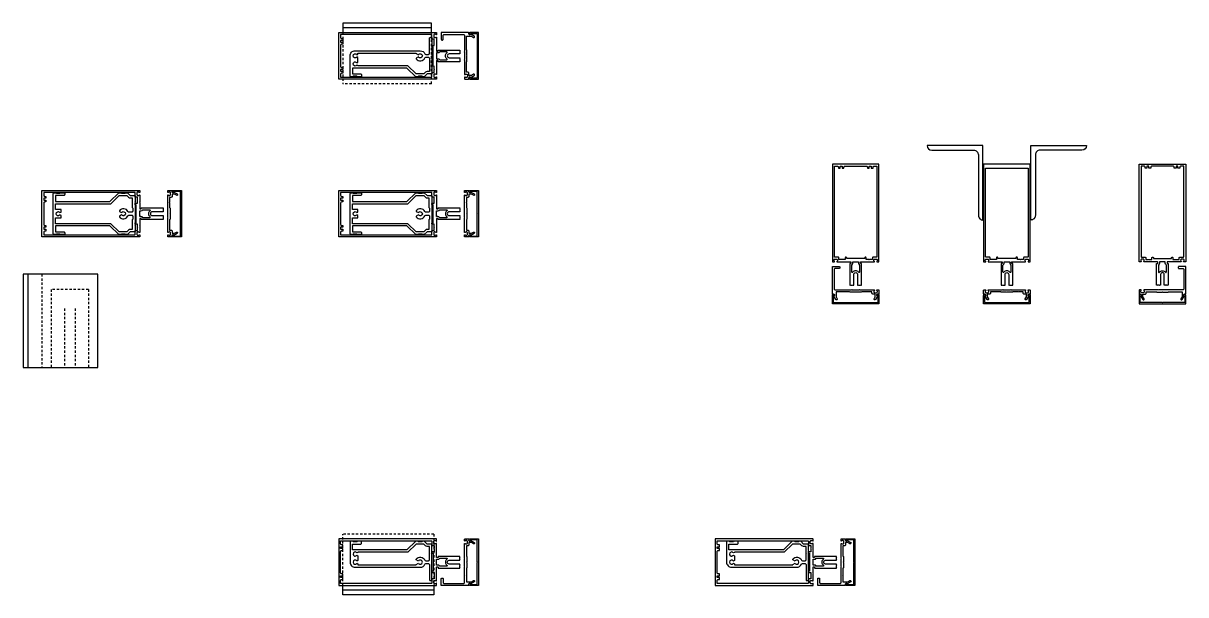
# Model space of a CAD drawing. Extents: x 514 to 723, y 315 to 349.
# Drawn here: x 513.7 to 576.1, y 315.1 to 345.8 of the extents above; entities that cross this region are included whole.
import ezdxf

# ---------------------------------------------------------------- set-up
doc = ezdxf.new("R2010")
doc.units = 0
doc.header["$MEASUREMENT"] = 0
doc.linetypes.add('HIDDEN2', pattern=[0.1875, 0.125, -0.0625])
doc.layers.add('FG-Dtl-Hidden', color=1, linetype='HIDDEN2')
doc.layers.add('SHAPE', color=7, linetype='Continuous')

msp = doc.modelspace()

# ---------------------------------------------------------------- linework, layer by layer
at = {"layer": 'FG-Dtl-Hidden'}
for p, q in [((530.832, 345.27), (530.832, 342.52)), ((535.582, 342.52), (535.582, 345.27)), ((535.582, 342.52), (530.832, 342.52)), ((514.683, 332.295), (514.683, 327.295)), ((517.183, 331.482), (515.183, 331.482)), ((515.183, 331.482), (515.183, 327.295)), ((517.183, 331.482), (517.183, 327.295)), ((515.902, 330.451), (515.902, 327.295)), ((516.465, 330.451), (516.465, 327.295)), ((535.707, 318.337), (530.832, 318.337)), ((530.832, 315.587), (530.832, 318.337)), ((535.707, 318.337), (535.707, 315.587))]:
    msp.add_line(p, q, dxfattribs=at)
at = {"layer": 'SHAPE'}
for p, q in [((530.832, 345.77), (530.832, 345.27)), ((535.582, 345.77), (530.832, 345.77)), ((530.832, 345.58), (530.832, 345.58)), ((535.582, 345.27), (535.582, 345.77)), ((535.582, 345.52), (530.832, 345.52)), ((513.933, 332.295), (513.933, 327.295)), ((530.832, 315.087), (530.832, 315.587)), ((535.707, 315.337), (530.832, 315.337)), ((530.832, 315.277), (530.832, 315.277)), ((535.707, 315.087), (530.832, 315.087)), ((535.707, 315.587), (535.707, 315.087))]:
    msp.add_line(p, q, dxfattribs=at)
for points in [[(537.112, 344.16), (537.112, 344.12), (536.532, 344.12, 1), (536.532, 343.92), (537.112, 343.92), (537.112, 343.88), (537.127, 343.865), (537.112, 343.85), (537.112, 343.777), (537.127, 343.762), (537.112, 343.747), (537.112, 343.707), (535.948, 343.707, -0.414214), (535.938, 343.717), (535.938, 343.757, 0.414214), (535.928, 343.767), (535.872, 343.767, 0.414214), (535.862, 343.757), (535.862, 343.41), (535.847, 343.395), (535.862, 343.38), (535.862, 343.028, -0.669376), (535.837, 343.018, 0.199773), (535.773, 343.044), (535.762, 343.044, 0.414214), (535.712, 342.994), (535.712, 342.906, 0.414214), (535.762, 342.856), (535.773, 342.856, 0.199773), (535.837, 342.883, -0.669376), (535.862, 342.872), (535.862, 342.79, -0.414214), (535.842, 342.77), (530.612, 342.77), (530.612, 345.27), (535.842, 345.27, -0.414214), (535.862, 345.25), (535.862, 345.168, -0.669376), (535.837, 345.158, 0.199773), (535.773, 345.184), (535.762, 345.184, 0.414214), (535.712, 345.134), (535.712, 345.046, 0.414214), (535.762, 344.996), (535.773, 344.996, 0.199773), (535.837, 345.023, -0.669376), (535.862, 345.012), (535.862, 344.66), (535.847, 344.645), (535.862, 344.63), (535.862, 344.283, 0.414214), (535.872, 344.273), (535.928, 344.273, 0.414214), (535.938, 344.283), (535.938, 344.323, -0.414214), (535.948, 344.333), (537.112, 344.333), (537.112, 344.293), (537.127, 344.278), (537.112, 344.263), (537.112, 344.19), (537.127, 344.175)], [(535.612, 344.935), (535.612, 345.13, 0.414214), (535.582, 345.16), (530.712, 345.16), (530.712, 345.01, 0.414214), (530.772, 344.95), (530.832, 344.95), (530.832, 344.85), (530.712, 344.85), (530.712, 344.75), (530.832, 344.75), (530.832, 344.65), (530.772, 344.65, 0.414214), (530.712, 344.59), (530.712, 343.45, 0.414214), (530.772, 343.39), (530.832, 343.39), (530.832, 343.29), (530.712, 343.29), (530.712, 343.19), (530.832, 343.19), (530.832, 343.09), (530.772, 343.09, 0.414214), (530.712, 343.03), (530.712, 342.88), (535.582, 342.88, 0.414214), (535.612, 342.91), (535.612, 343.105, -0.414214), (535.632, 343.125), (535.737, 343.125), (535.737, 343.276), (535.752, 343.291), (535.737, 343.306), (535.737, 343.457), (535.632, 343.457, -0.414214), (535.612, 343.477), (535.612, 343.517, -0.414214), (535.632, 343.537), (535.672, 343.537), (535.672, 344.503), (535.632, 344.503, -0.414214), (535.612, 344.523), (535.612, 344.563, -0.414214), (535.632, 344.583), (535.737, 344.583), (535.737, 344.915), (535.632, 344.915, -0.414214)], [(535.487, 344.98, -0.414214), (535.517, 345.01), (535.582, 345.01, -0.414214), (535.612, 344.98), (535.612, 344.67), (535.597, 344.655), (535.612, 344.64), (535.612, 343.41), (535.597, 343.395), (535.612, 343.38), (535.612, 343.08, -0.414214), (535.582, 343.05), (535.352, 343.05), (535.197, 342.895), (535.112, 342.895), (535.082, 342.925), (534.892, 342.925), (534.862, 342.895), (534.741, 342.895), (534.266, 343.36), (531.342, 343.36), (531.342, 343.05), (531.777, 343.05, -0.414214), (531.837, 342.99), (531.837, 342.925, -0.414214), (531.807, 342.895), (531.612, 342.895), (531.582, 342.925), (531.392, 342.925), (531.362, 342.895), (531.277, 342.895, -0.414214), (531.217, 342.955), (531.217, 344.02, -0.414214), (531.487, 344.29), (534.987, 344.29, -0.290987), (535.232, 344.135, 0.290987), (535.286, 344.1), (535.427, 344.1, 0.414214), (535.487, 344.16)], [(537.362, 345.11), (537.362, 344.253), (537.347, 344.238), (537.362, 344.223), (537.362, 343.818), (537.347, 343.803), (537.362, 343.788), (537.362, 343.028, 0.669376), (537.388, 343.018, -0.199773), (537.452, 343.044), (537.462, 343.044, -0.414214), (537.512, 342.994), (537.512, 342.906, -0.414214), (537.462, 342.856), (537.452, 342.856, -0.199773), (537.388, 342.883, 0.669376), (537.362, 342.872), (537.362, 342.79, 0.414214), (537.382, 342.77), (537.568, 342.77, 0.414214), (537.598, 342.8), (537.598, 342.84, -0.84909), (537.696, 342.856), (537.878, 342.962, 1), (537.838, 343.031), (537.733, 342.97), (537.598, 342.97), (537.598, 343.084, 0.414214), (537.538, 343.144), (537.462, 343.144), (537.462, 343.695), (537.487, 343.72), (537.487, 344.005), (537.472, 344.02), (537.487, 344.035), (537.487, 344.32), (537.462, 344.345), (537.462, 344.693), (537.447, 344.708), (537.462, 344.723), (537.462, 345.07), (537.733, 345.07), (537.838, 345.01, 1), (537.878, 345.079), (537.696, 345.184, -0.84909), (537.598, 345.2), (537.598, 345.24, 0.414214), (537.568, 345.27), (536.112, 345.27), (536.112, 344.9, 0.414214), (536.142, 344.87), (536.182, 344.87, 0.414214), (536.212, 344.9), (536.212, 345.11, -0.414214), (536.272, 345.17), (537.302, 345.17, -0.414214)], [(537.658, 342.77), (538.102, 342.77), (538.102, 345.27), (537.658, 345.27, 0.414214), (537.598, 345.21), (537.598, 345.19, 1), (537.678, 345.19), (537.678, 345.22), (538.042, 345.22), (538.042, 344.035), (538.057, 344.02), (538.042, 344.005), (538.042, 342.82), (537.678, 342.82), (537.678, 342.85, 1), (537.598, 342.85), (537.598, 342.83, 0.414214)], [(535.176, 343.05), (534.762, 343.05), (534.317, 343.485), (531.642, 343.485), (531.642, 343.493), (531.584, 343.527, -3.732051), (531.584, 343.639), (531.642, 343.672), (531.642, 343.931), (531.584, 343.964, -3.732051), (531.584, 344.076), (531.642, 344.11), (531.642, 344.165), (534.772, 344.165), (534.772, 344.145), (534.89, 344.076, -3.732051), (534.89, 343.964), (534.772, 343.896), (534.772, 343.857, 0.563903), (535.232, 343.906, -0.290987), (535.286, 343.94), (535.427, 343.94, -0.414214), (535.487, 343.88), (535.487, 343.543), (535.502, 343.528), (535.487, 343.513), (535.487, 343.175), (535.352, 343.175, 0.198912), (535.264, 343.139)], [(536.411, 344.18, 0.718023), (536.393, 344.233), (536.026, 344.233, -0.281861), (535.928, 344.173), (535.862, 344.173), (535.862, 343.867), (535.928, 343.867, -0.281861), (536.026, 343.807), (536.393, 343.807, 0.718023), (536.411, 343.861, -0.495501)], [(562.175, 339.204, 0.411891), (562.427, 338.954), (564.673, 338.954, -0.414214), (564.925, 338.702), (564.925, 335.454, 0.414214), (565.175, 335.204), (565.175, 339.204)], [(570.737, 339.204, -0.411891), (570.485, 338.954), (568.239, 338.954, 0.414214), (567.987, 338.702), (567.987, 335.454, -0.414214), (567.737, 335.204), (567.737, 339.204)], [(558.204, 331.704), (558.244, 331.704), (558.244, 332.284, -1), (558.444, 332.284), (558.444, 331.704), (558.484, 331.704), (558.499, 331.689), (558.514, 331.704), (558.587, 331.704), (558.602, 331.689), (558.617, 331.704), (558.657, 331.704), (558.657, 332.868, 0.414214), (558.647, 332.878), (558.607, 332.878, -0.414214), (558.597, 332.888), (558.597, 332.944, -0.414214), (558.607, 332.954), (558.954, 332.954), (558.969, 332.969), (558.984, 332.954), (559.336, 332.954, 0.669376), (559.346, 332.98, -0.199773), (559.32, 333.044), (559.32, 333.054, -0.414214), (559.37, 333.104), (559.458, 333.104, -0.414214), (559.508, 333.054), (559.508, 333.044, -0.199773), (559.481, 332.98, 0.669376), (559.492, 332.954), (559.574, 332.954, 0.414214), (559.594, 332.974), (559.594, 338.204), (557.094, 338.204), (557.094, 332.974, 0.414214), (557.114, 332.954), (557.196, 332.954, 0.669376), (557.206, 332.98, -0.199773), (557.18, 333.044), (557.18, 333.054, -0.414214), (557.23, 333.104), (557.318, 333.104, -0.414214), (557.368, 333.054), (557.368, 333.044, -0.199773), (557.341, 332.98, 0.669376), (557.352, 332.954), (557.704, 332.954), (557.719, 332.969), (557.734, 332.954), (558.081, 332.954, -0.414214), (558.091, 332.944), (558.091, 332.888, -0.414214), (558.081, 332.878), (558.041, 332.878, 0.414214), (558.031, 332.868), (558.031, 331.704), (558.071, 331.704), (558.086, 331.689), (558.101, 331.704), (558.174, 331.704), (558.189, 331.689)], [(557.429, 333.204), (557.234, 333.204, -0.414214), (557.204, 333.234), (557.204, 338.104), (557.354, 338.104, -0.414214), (557.414, 338.044), (557.414, 337.984), (557.514, 337.984), (557.514, 338.104), (557.614, 338.104), (557.614, 337.984), (557.714, 337.984), (557.714, 338.044, -0.414214), (557.774, 338.104), (558.914, 338.104, -0.414214), (558.974, 338.044), (558.974, 337.984), (559.074, 337.984), (559.074, 338.104), (559.174, 338.104), (559.174, 337.984), (559.274, 337.984), (559.274, 338.044, -0.414214), (559.334, 338.104), (559.484, 338.104), (559.484, 333.234, -0.414214), (559.454, 333.204), (559.259, 333.204, 0.414214), (559.239, 333.184), (559.239, 333.079), (559.088, 333.079), (559.073, 333.064), (559.058, 333.079), (558.907, 333.079), (558.907, 333.184, 0.414214), (558.887, 333.204), (558.847, 333.204, 0.414214), (558.827, 333.184), (558.827, 333.144), (557.861, 333.144), (557.861, 333.184, 0.414214), (557.841, 333.204), (557.801, 333.204, 0.414214), (557.781, 333.184), (557.781, 333.079), (557.449, 333.079), (557.449, 333.184, 0.414214)], [(565.309, 332.954, 0.669376), (565.319, 332.98, -0.199773), (565.293, 333.044), (565.293, 333.054, -0.414214), (565.343, 333.104), (565.431, 333.104, -0.414214), (565.481, 333.054), (565.481, 333.044, -0.199773), (565.454, 332.98, 0.669376), (565.465, 332.954), (565.817, 332.954), (565.832, 332.969), (565.847, 332.954), (566.194, 332.954, -0.414214), (566.204, 332.944), (566.204, 332.888, -0.414214), (566.194, 332.878), (566.154, 332.878, 0.414214), (566.144, 332.868), (566.144, 331.704), (566.184, 331.704), (566.199, 331.689), (566.214, 331.704), (566.287, 331.704), (566.302, 331.689), (566.317, 331.704), (566.357, 331.704), (566.357, 332.284, -1), (566.557, 332.284), (566.557, 331.704), (566.597, 331.704), (566.612, 331.689), (566.627, 331.704), (566.7, 331.704), (566.715, 331.689), (566.73, 331.704), (566.77, 331.704), (566.77, 332.868, 0.414214), (566.76, 332.878), (566.72, 332.878, -0.414214), (566.71, 332.888), (566.71, 332.944, -0.414214), (566.72, 332.954), (567.067, 332.954), (567.082, 332.969), (567.097, 332.954), (567.449, 332.954, 0.669376), (567.459, 332.98, -0.199773), (567.433, 333.044), (567.433, 333.054, -0.414214), (567.483, 333.104), (567.571, 333.104, -0.414214), (567.621, 333.054), (567.621, 333.044, -0.199773), (567.594, 332.98, 0.669376), (567.605, 332.954), (567.687, 332.954, 0.414214), (567.707, 332.974), (567.707, 338.204), (565.207, 338.204), (565.207, 332.974, 0.414214), (565.227, 332.954)], [(574.943, 331.704), (574.903, 331.704), (574.903, 332.284, 1), (574.703, 332.284), (574.703, 331.704), (574.663, 331.704), (574.648, 331.689), (574.633, 331.704), (574.56, 331.704), (574.545, 331.689), (574.53, 331.704), (574.49, 331.704), (574.49, 332.868, -0.414214), (574.5, 332.878), (574.54, 332.878, 0.414214), (574.55, 332.888), (574.55, 332.944, 0.414214), (574.54, 332.954), (574.193, 332.954), (574.178, 332.969), (574.163, 332.954), (573.811, 332.954, -0.669376), (573.8, 332.98, 0.199773), (573.827, 333.044), (573.827, 333.054, 0.414214), (573.777, 333.104), (573.689, 333.104, 0.414214), (573.639, 333.054), (573.639, 333.044, 0.199773), (573.665, 332.98, -0.669376), (573.655, 332.954), (573.573, 332.954, -0.414214), (573.553, 332.974), (573.553, 338.204), (576.053, 338.204), (576.053, 332.974, -0.414214), (576.033, 332.954), (575.951, 332.954, -0.669376), (575.94, 332.98, 0.199773), (575.967, 333.044), (575.967, 333.054, 0.414214), (575.917, 333.104), (575.829, 333.104, 0.414214), (575.779, 333.054), (575.779, 333.044, 0.199773), (575.805, 332.98, -0.669376), (575.795, 332.954), (575.443, 332.954), (575.428, 332.969), (575.413, 332.954), (575.066, 332.954, 0.414214), (575.056, 332.944), (575.056, 332.888, 0.414214), (575.066, 332.878), (575.106, 332.878, -0.414214), (575.116, 332.868), (575.116, 331.704), (575.076, 331.704), (575.061, 331.689), (575.046, 331.704), (574.973, 331.704), (574.958, 331.689)], [(575.718, 333.204), (575.913, 333.204, 0.414214), (575.943, 333.234), (575.943, 338.104), (575.793, 338.104, 0.414214), (575.733, 338.044), (575.733, 337.984), (575.633, 337.984), (575.633, 338.104), (575.533, 338.104), (575.533, 337.984), (575.433, 337.984), (575.433, 338.044, 0.414214), (575.373, 338.104), (574.233, 338.104, 0.414214), (574.173, 338.044), (574.173, 337.984), (574.073, 337.984), (574.073, 338.104), (573.973, 338.104), (573.973, 337.984), (573.873, 337.984), (573.873, 338.044, 0.414214), (573.813, 338.104), (573.663, 338.104), (573.663, 333.234, 0.414214), (573.693, 333.204), (573.888, 333.204, -0.414214), (573.908, 333.184), (573.908, 333.079), (574.059, 333.079), (574.074, 333.064), (574.089, 333.079), (574.24, 333.079), (574.24, 333.184, -0.414214), (574.26, 333.204), (574.3, 333.204, -0.414214), (574.32, 333.184), (574.32, 333.144), (575.286, 333.144), (575.286, 333.184, -0.414214), (575.306, 333.204), (575.346, 333.204, -0.414214), (575.366, 333.184), (575.366, 333.079), (575.698, 333.079), (575.698, 333.184, -0.414214)], [(565.542, 333.204), (565.347, 333.204, -0.414214), (565.317, 333.234), (565.317, 337.984), (567.597, 337.984), (567.597, 333.234, -0.414214), (567.567, 333.204), (567.372, 333.204, 0.414214), (567.352, 333.184), (567.352, 333.079), (567.201, 333.079), (567.186, 333.064), (567.171, 333.079), (567.02, 333.079), (567.02, 333.184, 0.414214), (567, 333.204), (566.96, 333.204, 0.414214), (566.94, 333.184), (566.94, 333.144), (565.974, 333.144), (565.974, 333.184, 0.414214), (565.954, 333.204), (565.914, 333.204, 0.414214), (565.894, 333.184), (565.894, 333.079), (565.562, 333.079), (565.562, 333.184, 0.414214)], [(521.183, 335.685), (521.183, 335.645), (520.603, 335.645, 1), (520.603, 335.445), (521.183, 335.445), (521.183, 335.405), (521.198, 335.39), (521.183, 335.375), (521.183, 335.302), (521.198, 335.287), (521.183, 335.272), (521.183, 335.232), (520.019, 335.232, -0.414214), (520.009, 335.242), (520.009, 335.282, 0.414214), (519.999, 335.292), (519.943, 335.292, 0.414214), (519.933, 335.282), (519.933, 334.935), (519.918, 334.92), (519.933, 334.905), (519.933, 334.553, -0.669376), (519.908, 334.542, 0.199773), (519.844, 334.569), (519.833, 334.569, 0.414214), (519.783, 334.519), (519.783, 334.431, 0.414214), (519.833, 334.381), (519.844, 334.381, 0.199773), (519.908, 334.407, -0.669376), (519.933, 334.397), (519.933, 334.315, -0.414214), (519.913, 334.295), (514.683, 334.295), (514.683, 336.795), (519.913, 336.795, -0.414214), (519.933, 336.775), (519.933, 336.693, -0.669376), (519.908, 336.682, 0.199773), (519.844, 336.709), (519.833, 336.709, 0.414214), (519.783, 336.659), (519.783, 336.571, 0.414214), (519.833, 336.521), (519.844, 336.521, 0.199773), (519.908, 336.547, -0.669376), (519.933, 336.537), (519.933, 336.185), (519.918, 336.17), (519.933, 336.155), (519.933, 335.808, 0.414214), (519.943, 335.798), (519.999, 335.798, 0.414214), (520.009, 335.808), (520.009, 335.848, -0.414214), (520.019, 335.858), (521.183, 335.858), (521.183, 335.818), (521.198, 335.803), (521.183, 335.788), (521.183, 335.715), (521.198, 335.7)], [(519.683, 336.46), (519.683, 336.655, 0.414214), (519.653, 336.685), (514.783, 336.685), (514.783, 336.535, 0.414214), (514.843, 336.475), (514.903, 336.475), (514.903, 336.375), (514.783, 336.375), (514.783, 336.275), (514.903, 336.275), (514.903, 336.175), (514.843, 336.175, 0.414214), (514.783, 336.115), (514.783, 334.975, 0.414214), (514.843, 334.915), (514.903, 334.915), (514.903, 334.815), (514.783, 334.815), (514.783, 334.715), (514.903, 334.715), (514.903, 334.615), (514.843, 334.615, 0.414214), (514.783, 334.555), (514.783, 334.405), (519.653, 334.405, 0.414214), (519.683, 334.435), (519.683, 334.63, -0.414214), (519.703, 334.65), (519.808, 334.65), (519.808, 334.801), (519.823, 334.816), (519.808, 334.831), (519.808, 334.982), (519.703, 334.982, -0.414214), (519.683, 335.002), (519.683, 335.042, -0.414214), (519.703, 335.062), (519.743, 335.062), (519.743, 336.028), (519.703, 336.028, -0.414214), (519.683, 336.048), (519.683, 336.088, -0.414214), (519.703, 336.108), (519.808, 336.108), (519.808, 336.44), (519.703, 336.44, -0.414214)], [(518.963, 334.45), (518.933, 334.42), (518.812, 334.42), (518.337, 334.885), (515.413, 334.885), (515.413, 334.575), (515.848, 334.575, -0.414214), (515.908, 334.515), (515.908, 334.45, -0.414214), (515.878, 334.42), (515.683, 334.42), (515.653, 334.45), (515.463, 334.45), (515.433, 334.42), (515.348, 334.42, -0.414214), (515.288, 334.48), (515.288, 336.61, -0.414214), (515.348, 336.67), (515.433, 336.67), (515.463, 336.64), (515.653, 336.64), (515.683, 336.67), (515.878, 336.67, -0.414214), (515.908, 336.64), (515.908, 336.575, -0.414214), (515.848, 336.515), (515.413, 336.515), (515.413, 336.205), (518.337, 336.205), (518.812, 336.67), (518.933, 336.67), (518.963, 336.64), (519.153, 336.64), (519.183, 336.67), (519.268, 336.67), (519.423, 336.515), (519.653, 336.515, -0.414214), (519.683, 336.485), (519.683, 336.185), (519.668, 336.17), (519.683, 336.155), (519.683, 334.935), (519.668, 334.92), (519.683, 334.905), (519.683, 334.605, -0.414214), (519.653, 334.575), (519.423, 334.575), (519.268, 334.42), (519.183, 334.42), (519.153, 334.45)], [(518.843, 335.42), (518.843, 335.381, 0.563903), (519.303, 335.43, -0.290987), (519.357, 335.465), (519.498, 335.465, -0.414214), (519.558, 335.405), (519.558, 335.255), (519.523, 335.22), (519.523, 334.7), (519.423, 334.7, 0.198912), (519.335, 334.663), (519.247, 334.575), (518.833, 334.575), (518.388, 335.01), (516.916, 335.01), (516.901, 334.995), (516.886, 335.01), (515.413, 335.01), (515.413, 335.325), (515.713, 335.325), (515.713, 335.455), (515.655, 335.489, -3.732051), (515.655, 335.601), (515.713, 335.634), (515.713, 335.765), (515.413, 335.765), (515.413, 336.08), (518.388, 336.08), (518.833, 336.515), (519.247, 336.515), (519.335, 336.426, 0.198912), (519.423, 336.39), (519.523, 336.39), (519.523, 335.87), (519.558, 335.835), (519.558, 335.685, -0.414214), (519.498, 335.625), (519.357, 335.625, -0.290987), (519.303, 335.659, 0.563903), (518.843, 335.708), (518.843, 335.669), (518.961, 335.601, -3.732051), (518.961, 335.489)], [(521.669, 334.495), (521.804, 334.495), (521.909, 334.555, -1), (521.949, 334.486), (521.767, 334.381, 0.84909), (521.669, 334.365), (521.669, 334.325, -0.414214), (521.639, 334.295), (521.453, 334.295, -0.414214), (521.433, 334.315), (521.433, 334.397, -0.669376), (521.459, 334.407, 0.199773), (521.523, 334.381), (521.533, 334.381, 0.414214), (521.583, 334.431), (521.583, 334.519, 0.414214), (521.533, 334.569), (521.523, 334.569, 0.199773), (521.459, 334.542, -0.669376), (521.433, 334.553), (521.433, 335.312), (521.418, 335.327), (521.433, 335.342), (521.433, 335.747), (521.418, 335.762), (521.433, 335.777), (521.433, 336.537, -0.669376), (521.459, 336.547, 0.199773), (521.523, 336.521), (521.533, 336.521, 0.414214), (521.583, 336.571), (521.583, 336.659, 0.414214), (521.533, 336.709), (521.523, 336.709, 0.199773), (521.459, 336.682, -0.669376), (521.433, 336.693), (521.433, 336.775, -0.414214), (521.453, 336.795), (521.639, 336.795, -0.414214), (521.669, 336.765), (521.669, 336.725, 0.84909), (521.767, 336.709), (521.949, 336.603, -1), (521.909, 336.534), (521.804, 336.595), (521.669, 336.595), (521.669, 336.481, -0.414214), (521.609, 336.421), (521.533, 336.421), (521.533, 336.16), (521.518, 336.145), (521.533, 336.13), (521.533, 335.87), (521.558, 335.845), (521.558, 335.56), (521.543, 335.545), (521.558, 335.53), (521.558, 335.245), (521.533, 335.22), (521.533, 334.669), (521.609, 334.669, -0.414214), (521.669, 334.609)], [(521.729, 336.795), (522.173, 336.795), (522.173, 334.295), (521.729, 334.295, -0.414214), (521.669, 334.355), (521.669, 334.375, -1), (521.749, 334.375), (521.749, 334.345), (522.113, 334.345), (522.113, 335.53), (522.128, 335.545), (522.113, 335.56), (522.113, 336.745), (521.749, 336.745), (521.749, 336.715, -1), (521.669, 336.715), (521.669, 336.735, -0.414214)], [(537.112, 335.685), (537.112, 335.645), (536.532, 335.645, 1), (536.532, 335.445), (537.112, 335.445), (537.112, 335.405), (537.127, 335.39), (537.112, 335.375), (537.112, 335.302), (537.127, 335.287), (537.112, 335.272), (537.112, 335.232), (535.948, 335.232, -0.414214), (535.938, 335.242), (535.938, 335.282, 0.414214), (535.928, 335.292), (535.872, 335.292, 0.414214), (535.862, 335.282), (535.862, 334.935), (535.847, 334.92), (535.862, 334.905), (535.862, 334.553, -0.669376), (535.837, 334.542, 0.199773), (535.773, 334.569), (535.762, 334.569, 0.414214), (535.712, 334.519), (535.712, 334.431, 0.414214), (535.762, 334.381), (535.773, 334.381, 0.199773), (535.837, 334.407, -0.669376), (535.862, 334.397), (535.862, 334.315, -0.414214), (535.842, 334.295), (530.612, 334.295), (530.612, 336.795), (535.842, 336.795, -0.414214), (535.862, 336.775), (535.862, 336.693, -0.669376), (535.837, 336.682, 0.199773), (535.773, 336.709), (535.762, 336.709, 0.414214), (535.712, 336.659), (535.712, 336.571, 0.414214), (535.762, 336.521), (535.773, 336.521, 0.199773), (535.837, 336.547, -0.669376), (535.862, 336.537), (535.862, 336.185), (535.847, 336.17), (535.862, 336.155), (535.862, 335.808, 0.414214), (535.872, 335.798), (535.928, 335.798, 0.414214), (535.938, 335.808), (535.938, 335.848, -0.414214), (535.948, 335.858), (537.112, 335.858), (537.112, 335.818), (537.127, 335.803), (537.112, 335.788), (537.112, 335.715), (537.127, 335.7)], [(535.612, 336.46), (535.612, 336.655, 0.414214), (535.582, 336.685), (530.712, 336.685), (530.712, 336.535, 0.414214), (530.772, 336.475), (530.832, 336.475), (530.832, 336.375), (530.712, 336.375), (530.712, 336.275), (530.832, 336.275), (530.832, 336.175), (530.772, 336.175, 0.414214), (530.712, 336.115), (530.712, 334.975, 0.414214), (530.772, 334.915), (530.832, 334.915), (530.832, 334.815), (530.712, 334.815), (530.712, 334.715), (530.832, 334.715), (530.832, 334.615), (530.772, 334.615, 0.414214), (530.712, 334.555), (530.712, 334.405), (535.582, 334.405, 0.414214), (535.612, 334.435), (535.612, 334.63, -0.414214), (535.632, 334.65), (535.737, 334.65), (535.737, 334.801), (535.752, 334.816), (535.737, 334.831), (535.737, 334.982), (535.632, 334.982, -0.414214), (535.612, 335.002), (535.612, 335.042, -0.414214), (535.632, 335.062), (535.672, 335.062), (535.672, 336.028), (535.632, 336.028, -0.414214), (535.612, 336.048), (535.612, 336.088, -0.414214), (535.632, 336.108), (535.737, 336.108), (535.737, 336.44), (535.632, 336.44, -0.414214)], [(534.892, 334.45), (534.862, 334.42), (534.741, 334.42), (534.266, 334.885), (531.342, 334.885), (531.342, 334.575), (531.777, 334.575, -0.414214), (531.837, 334.515), (531.837, 334.45, -0.414214), (531.807, 334.42), (531.612, 334.42), (531.582, 334.45), (531.392, 334.45), (531.362, 334.42), (531.277, 334.42, -0.414214), (531.217, 334.48), (531.217, 336.61, -0.414214), (531.277, 336.67), (531.362, 336.67), (531.392, 336.64), (531.582, 336.64), (531.612, 336.67), (531.807, 336.67, -0.414214), (531.837, 336.64), (531.837, 336.575, -0.414214), (531.777, 336.515), (531.342, 336.515), (531.342, 336.205), (534.266, 336.205), (534.741, 336.67), (534.862, 336.67), (534.892, 336.64), (535.082, 336.64), (535.112, 336.67), (535.197, 336.67), (535.352, 336.515), (535.582, 336.515, -0.414214), (535.612, 336.485), (535.612, 336.185), (535.597, 336.17), (535.612, 336.155), (535.612, 334.935), (535.597, 334.92), (535.612, 334.905), (535.612, 334.605, -0.414214), (535.582, 334.575), (535.352, 334.575), (535.197, 334.42), (535.112, 334.42), (535.082, 334.45)], [(534.772, 335.42), (534.772, 335.381, 0.563903), (535.232, 335.43, -0.290987), (535.286, 335.465), (535.427, 335.465, -0.414214), (535.487, 335.405), (535.487, 335.255), (535.452, 335.22), (535.452, 334.7), (535.352, 334.7, 0.198912), (535.264, 334.663), (535.176, 334.575), (534.762, 334.575), (534.317, 335.01), (532.845, 335.01), (532.83, 334.995), (532.815, 335.01), (531.342, 335.01), (531.342, 335.325), (531.642, 335.325), (531.642, 335.455), (531.584, 335.489, -3.732051), (531.584, 335.601), (531.642, 335.634), (531.642, 335.765), (531.342, 335.765), (531.342, 336.08), (534.317, 336.08), (534.762, 336.515), (535.176, 336.515), (535.264, 336.426, 0.198912), (535.352, 336.39), (535.452, 336.39), (535.452, 335.87), (535.487, 335.835), (535.487, 335.685, -0.414214), (535.427, 335.625), (535.286, 335.625, -0.290987), (535.232, 335.659, 0.563903), (534.772, 335.708), (534.772, 335.669), (534.89, 335.601, -3.732051), (534.89, 335.489)], [(537.598, 334.495), (537.733, 334.495), (537.838, 334.555, -1), (537.878, 334.486), (537.696, 334.381, 0.84909), (537.598, 334.365), (537.598, 334.325, -0.414214), (537.568, 334.295), (537.382, 334.295, -0.414214), (537.362, 334.315), (537.362, 334.397, -0.669376), (537.388, 334.407, 0.199773), (537.452, 334.381), (537.462, 334.381, 0.414214), (537.512, 334.431), (537.512, 334.519, 0.414214), (537.462, 334.569), (537.452, 334.569, 0.199773), (537.388, 334.542, -0.669376), (537.362, 334.553), (537.362, 335.312), (537.347, 335.327), (537.362, 335.342), (537.362, 335.747), (537.347, 335.762), (537.362, 335.777), (537.362, 336.537, -0.669376), (537.388, 336.547, 0.199773), (537.452, 336.521), (537.462, 336.521, 0.414214), (537.512, 336.571), (537.512, 336.659, 0.414214), (537.462, 336.709), (537.452, 336.709, 0.199773), (537.388, 336.682, -0.669376), (537.362, 336.693), (537.362, 336.775, -0.414214), (537.382, 336.795), (537.568, 336.795, -0.414214), (537.598, 336.765), (537.598, 336.725, 0.84909), (537.696, 336.709), (537.878, 336.603, -1), (537.838, 336.534), (537.733, 336.595), (537.598, 336.595), (537.598, 336.481, -0.414214), (537.538, 336.421), (537.462, 336.421), (537.462, 336.16), (537.447, 336.145), (537.462, 336.13), (537.462, 335.87), (537.487, 335.845), (537.487, 335.56), (537.472, 335.545), (537.487, 335.53), (537.487, 335.245), (537.462, 335.22), (537.462, 334.669), (537.538, 334.669, -0.414214), (537.598, 334.609)], [(537.658, 336.795), (538.102, 336.795), (538.102, 334.295), (537.658, 334.295, -0.414214), (537.598, 334.355), (537.598, 334.375, -1), (537.678, 334.375), (537.678, 334.345), (538.042, 334.345), (538.042, 335.53), (538.057, 335.545), (538.042, 335.56), (538.042, 336.745), (537.678, 336.745), (537.678, 336.715, -1), (537.598, 336.715), (537.598, 336.735, -0.414214)], [(520.482, 335.704, 0.495501), (520.482, 335.385, -0.718023), (520.464, 335.332), (520.097, 335.332, 0.281861), (519.999, 335.392), (519.933, 335.392), (519.933, 335.698), (519.999, 335.698, 0.281861), (520.097, 335.758), (520.464, 335.758, -0.718023)], [(536.411, 335.704, 0.495501), (536.411, 335.385, -0.718023), (536.393, 335.332), (536.026, 335.332, 0.281861), (535.928, 335.392), (535.862, 335.392), (535.862, 335.698), (535.928, 335.698, 0.281861), (536.026, 335.758), (536.393, 335.758, -0.718023)], [(559.219, 331.354), (558.668, 331.354), (558.643, 331.329), (558.358, 331.329), (558.343, 331.344), (558.328, 331.329), (558.043, 331.329), (558.018, 331.354), (557.293, 331.354), (557.293, 331.084), (557.354, 330.978, -1), (557.285, 330.938), (557.179, 331.121, 0.84909), (557.163, 331.218), (557.123, 331.218, -0.414214), (557.093, 331.248), (557.093, 332.704), (557.463, 332.704, -0.414214), (557.493, 332.674), (557.493, 332.634, -0.414214), (557.463, 332.604), (557.253, 332.604, 0.414214), (557.193, 332.544), (557.193, 331.514, 0.414214), (557.253, 331.454), (558.118, 331.454), (558.133, 331.469), (558.148, 331.454), (558.538, 331.454), (558.553, 331.469), (558.568, 331.454), (559.335, 331.454, -0.669376), (559.346, 331.429, 0.199773), (559.319, 331.365), (559.319, 331.354, 0.414214), (559.369, 331.304), (559.457, 331.304, 0.414214), (559.507, 331.354), (559.507, 331.365, 0.199773), (559.481, 331.429, -0.669376), (559.491, 331.454), (559.573, 331.454, -0.414214), (559.593, 331.434), (559.593, 331.248, -0.414214), (559.563, 331.218), (559.523, 331.218, 0.84909), (559.507, 331.121), (559.402, 330.938, -1), (559.333, 330.978), (559.393, 331.084), (559.393, 331.218), (559.279, 331.218, -0.414214), (559.219, 331.278)], [(558.185, 332.406, -0.718023), (558.131, 332.424), (558.131, 332.79, 0.281861), (558.191, 332.888), (558.191, 332.954), (558.497, 332.954), (558.497, 332.888, 0.281861), (558.557, 332.79), (558.557, 332.424, -0.718023), (558.503, 332.406, 0.495501)], [(566.616, 332.406, 0.495501), (566.298, 332.406, -0.718023), (566.244, 332.424), (566.244, 332.79, 0.281861), (566.304, 332.888), (566.304, 332.954), (566.61, 332.954), (566.61, 332.888, 0.281861), (566.67, 332.79), (566.67, 332.424, -0.718023)], [(573.927, 331.354), (574.478, 331.354), (574.503, 331.329), (574.788, 331.329), (574.803, 331.344), (574.818, 331.329), (575.103, 331.329), (575.128, 331.354), (575.853, 331.354), (575.853, 331.084), (575.792, 330.978, 1), (575.862, 330.938), (575.967, 331.121, -0.84909), (575.983, 331.218), (576.023, 331.218, 0.414214), (576.053, 331.248), (576.053, 332.704), (575.683, 332.704, 0.414214), (575.653, 332.674), (575.653, 332.634, 0.414214), (575.683, 332.604), (575.893, 332.604, -0.414214), (575.953, 332.544), (575.953, 331.514, -0.414214), (575.893, 331.454), (575.028, 331.454), (575.013, 331.469), (574.998, 331.454), (574.608, 331.454), (574.593, 331.469), (574.578, 331.454), (573.811, 331.454, 0.669376), (573.801, 331.429, -0.199773), (573.827, 331.365), (573.827, 331.354, -0.414214), (573.777, 331.304), (573.689, 331.304, -0.414214), (573.639, 331.354), (573.639, 331.365, -0.199773), (573.666, 331.429, 0.669376), (573.655, 331.454), (573.573, 331.454, 0.414214), (573.553, 331.434), (573.553, 331.248, 0.414214), (573.583, 331.218), (573.623, 331.218, -0.84909), (573.639, 331.121), (573.745, 330.938, 1), (573.814, 330.978), (573.753, 331.084), (573.753, 331.218), (573.867, 331.218, 0.414214), (573.927, 331.278)], [(574.962, 332.406, 0.718023), (575.016, 332.424), (575.016, 332.79, -0.281861), (574.956, 332.888), (574.956, 332.954), (574.65, 332.954), (574.65, 332.888, -0.281861), (574.59, 332.79), (574.59, 332.424, 0.718023), (574.644, 332.406, -0.495501)], [(559.594, 331.158), (559.594, 330.714), (557.094, 330.714), (557.094, 331.158, -0.414214), (557.154, 331.218), (557.174, 331.218, -1), (557.174, 331.138), (557.144, 331.138), (557.144, 330.774), (558.329, 330.774), (558.344, 330.759), (558.359, 330.774), (559.544, 330.774), (559.544, 331.138), (559.514, 331.138, -1), (559.514, 331.218), (559.534, 331.218, -0.414214)], [(565.407, 331.218), (565.407, 331.084), (565.467, 330.978, -1), (565.398, 330.938), (565.293, 331.121, 0.84909), (565.277, 331.218), (565.237, 331.218, -0.414214), (565.207, 331.248), (565.207, 331.434, -0.414214), (565.227, 331.454), (565.309, 331.454, -0.669376), (565.319, 331.429, 0.199773), (565.293, 331.365), (565.293, 331.354, 0.414214), (565.343, 331.304), (565.431, 331.304, 0.414214), (565.481, 331.354), (565.481, 331.365, 0.199773), (565.454, 331.429, -0.669376), (565.465, 331.454), (566.224, 331.454), (566.239, 331.469), (566.254, 331.454), (566.659, 331.454), (566.674, 331.469), (566.689, 331.454), (567.449, 331.454, -0.669376), (567.459, 331.429, 0.199773), (567.433, 331.365), (567.433, 331.354, 0.414214), (567.483, 331.304), (567.571, 331.304, 0.414214), (567.621, 331.354), (567.621, 331.365, 0.199773), (567.594, 331.429, -0.669376), (567.605, 331.454), (567.687, 331.454, -0.414214), (567.707, 331.434), (567.707, 331.248, -0.414214), (567.677, 331.218), (567.637, 331.218, 0.84909), (567.621, 331.121), (567.515, 330.938, -1), (567.446, 330.978), (567.507, 331.084), (567.507, 331.218), (567.393, 331.218, -0.414214), (567.333, 331.278), (567.333, 331.354), (567.072, 331.354), (567.057, 331.369), (567.042, 331.354), (566.782, 331.354), (566.757, 331.329), (566.472, 331.329), (566.457, 331.344), (566.442, 331.329), (566.157, 331.329), (566.132, 331.354), (565.581, 331.354), (565.581, 331.278, -0.414214), (565.521, 331.218)], [(567.707, 331.158), (567.707, 330.714), (565.207, 330.714), (565.207, 331.158, -0.414214), (565.267, 331.218), (565.287, 331.218, -1), (565.287, 331.138), (565.257, 331.138), (565.257, 330.774), (566.442, 330.774), (566.457, 330.759), (566.472, 330.774), (567.657, 330.774), (567.657, 331.138), (567.627, 331.138, -1), (567.627, 331.218), (567.647, 331.218, -0.414214)], [(573.553, 331.158), (573.553, 330.714), (576.053, 330.714), (576.053, 331.158, 0.414214), (575.993, 331.218), (575.973, 331.218, 1), (575.973, 331.138), (576.003, 331.138), (576.003, 330.774), (574.818, 330.774), (574.803, 330.759), (574.788, 330.774), (573.603, 330.774), (573.603, 331.138), (573.633, 331.138, 1), (573.633, 331.218), (573.613, 331.218, 0.414214)], [(537.112, 316.697), (537.112, 316.737), (536.532, 316.737, -1), (536.532, 316.937), (537.112, 316.937), (537.112, 316.977), (537.127, 316.992), (537.112, 317.007), (537.112, 317.08), (537.127, 317.095), (537.112, 317.11), (537.112, 317.15), (535.948, 317.15, 0.414214), (535.938, 317.14), (535.938, 317.1, -0.414214), (535.928, 317.09), (535.872, 317.09, -0.414214), (535.862, 317.1), (535.862, 317.447), (535.847, 317.462), (535.862, 317.477), (535.862, 317.829, 0.669376), (535.837, 317.84, -0.199773), (535.773, 317.813), (535.762, 317.813, -0.414214), (535.712, 317.863), (535.712, 317.951, -0.414214), (535.762, 318.001), (535.773, 318.001, -0.199773), (535.837, 317.975, 0.669376), (535.862, 317.985), (535.862, 318.067, 0.414214), (535.842, 318.087), (530.612, 318.087), (530.612, 315.587), (535.842, 315.587, 0.414214), (535.862, 315.607), (535.862, 315.689, 0.669376), (535.837, 315.7, -0.199773), (535.773, 315.673), (535.762, 315.673, -0.414214), (535.712, 315.723), (535.712, 315.811, -0.414214), (535.762, 315.861), (535.773, 315.861, -0.199773), (535.837, 315.835, 0.669376), (535.862, 315.845), (535.862, 316.197), (535.847, 316.212), (535.862, 316.227), (535.862, 316.574, -0.414214), (535.872, 316.584), (535.928, 316.584, -0.414214), (535.938, 316.574), (535.938, 316.534, 0.414214), (535.948, 316.524), (537.112, 316.524), (537.112, 316.564), (537.127, 316.579), (537.112, 316.594), (537.112, 316.667), (537.127, 316.682)], [(537.362, 315.747), (537.362, 316.605), (537.347, 316.62), (537.362, 316.635), (537.362, 317.04), (537.347, 317.055), (537.362, 317.07), (537.362, 317.829, -0.669376), (537.388, 317.84, 0.199773), (537.452, 317.813), (537.462, 317.813, 0.414214), (537.512, 317.863), (537.512, 317.951, 0.414214), (537.462, 318.001), (537.452, 318.001, 0.199773), (537.388, 317.975, -0.669376), (537.362, 317.985), (537.362, 318.067, -0.414214), (537.382, 318.087), (537.568, 318.087, -0.414214), (537.598, 318.057), (537.598, 318.017, 0.84909), (537.696, 318.001), (537.878, 317.896, -1), (537.838, 317.827), (537.733, 317.887), (537.598, 317.887), (537.598, 317.773, -0.414214), (537.538, 317.713), (537.462, 317.713), (537.462, 317.162), (537.487, 317.137), (537.487, 316.852), (537.472, 316.837), (537.487, 316.822), (537.487, 316.537), (537.462, 316.512), (537.462, 316.165), (537.447, 316.15), (537.462, 316.135), (537.462, 315.787), (537.733, 315.787), (537.838, 315.848, -1), (537.878, 315.779), (537.696, 315.673, 0.84909), (537.598, 315.657), (537.598, 315.617, -0.414214), (537.568, 315.587), (536.112, 315.587), (536.112, 315.957, -0.414214), (536.142, 315.987), (536.182, 315.987, -0.414214), (536.212, 315.957), (536.212, 315.747, 0.414214), (536.272, 315.687), (537.302, 315.687, 0.414214)], [(537.658, 318.087), (538.102, 318.087), (538.102, 315.587), (537.658, 315.587, -0.414214), (537.598, 315.647), (537.598, 315.667, -1), (537.678, 315.667), (537.678, 315.637), (538.042, 315.637), (538.042, 316.822), (538.057, 316.837), (538.042, 316.852), (538.042, 318.037), (537.678, 318.037), (537.678, 318.007, -1), (537.598, 318.007), (537.598, 318.027, -0.414214)], [(557.311, 316.697), (557.311, 316.737), (556.731, 316.737, -1), (556.731, 316.937), (557.311, 316.937), (557.311, 316.977), (557.326, 316.992), (557.311, 317.007), (557.311, 317.08), (557.326, 317.095), (557.311, 317.11), (557.311, 317.15), (556.147, 317.15, 0.414214), (556.137, 317.14), (556.137, 317.1, -0.414214), (556.127, 317.09), (556.071, 317.09, -0.414214), (556.061, 317.1), (556.061, 317.447), (556.046, 317.462), (556.061, 317.477), (556.061, 317.829, 0.669376), (556.035, 317.84, -0.199773), (555.972, 317.813), (555.961, 317.813, -0.414214), (555.911, 317.863), (555.911, 317.951, -0.414214), (555.961, 318.001), (555.972, 318.001, -0.199773), (556.035, 317.975, 0.669376), (556.061, 317.985), (556.061, 318.067, 0.414214), (556.041, 318.087), (550.811, 318.087), (550.811, 315.587), (556.041, 315.587, 0.414214), (556.061, 315.607), (556.061, 315.689, 0.669376), (556.035, 315.7, -0.199773), (555.972, 315.673), (555.961, 315.673, -0.414214), (555.911, 315.723), (555.911, 315.811, -0.414214), (555.961, 315.861), (555.972, 315.861, -0.199773), (556.035, 315.835, 0.669376), (556.061, 315.845), (556.061, 316.197), (556.046, 316.212), (556.061, 316.227), (556.061, 316.574, -0.414214), (556.071, 316.584), (556.127, 316.584, -0.414214), (556.137, 316.574), (556.137, 316.534, 0.414214), (556.147, 316.524), (557.311, 316.524), (557.311, 316.564), (557.326, 316.579), (557.311, 316.594), (557.311, 316.667), (557.326, 316.682)], [(557.561, 315.747), (557.561, 316.605), (557.546, 316.62), (557.561, 316.635), (557.561, 317.04), (557.546, 317.055), (557.561, 317.07), (557.561, 317.829, -0.669376), (557.587, 317.84, 0.199773), (557.65, 317.813), (557.661, 317.813, 0.414214), (557.711, 317.863), (557.711, 317.951, 0.414214), (557.661, 318.001), (557.65, 318.001, 0.199773), (557.587, 317.975, -0.669376), (557.561, 317.985), (557.561, 318.067, -0.414214), (557.581, 318.087), (557.767, 318.087, -0.414214), (557.797, 318.057), (557.797, 318.017, 0.84909), (557.894, 318.001), (558.077, 317.896, -1), (558.037, 317.827), (557.932, 317.887), (557.797, 317.887), (557.797, 317.773, -0.414214), (557.737, 317.713), (557.661, 317.713), (557.661, 317.162), (557.686, 317.137), (557.686, 316.852), (557.671, 316.837), (557.686, 316.822), (557.686, 316.537), (557.661, 316.512), (557.661, 316.165), (557.646, 316.15), (557.661, 316.135), (557.661, 315.787), (557.932, 315.787), (558.037, 315.848, -1), (558.077, 315.779), (557.894, 315.673, 0.84909), (557.797, 315.657), (557.797, 315.617, -0.414214), (557.767, 315.587), (556.311, 315.587), (556.311, 315.957, -0.414214), (556.341, 315.987), (556.381, 315.987, -0.414214), (556.411, 315.957), (556.411, 315.747, 0.414214), (556.471, 315.687), (557.501, 315.687, 0.414214)], [(557.857, 318.087), (558.301, 318.087), (558.301, 315.587), (557.857, 315.587, -0.414214), (557.797, 315.647), (557.797, 315.667, -1), (557.877, 315.667), (557.877, 315.637), (558.241, 315.637), (558.241, 316.822), (558.256, 316.837), (558.241, 316.852), (558.241, 318.037), (557.877, 318.037), (557.877, 318.007, -1), (557.797, 318.007), (557.797, 318.027, -0.414214)], [(535.612, 315.922), (535.612, 315.727, -0.414214), (535.582, 315.697), (530.712, 315.697), (530.712, 315.847, -0.414214), (530.772, 315.907), (530.832, 315.907), (530.832, 316.007), (530.712, 316.007), (530.712, 316.107), (530.832, 316.107), (530.832, 316.207), (530.772, 316.207, -0.414214), (530.712, 316.267), (530.712, 317.407, -0.414214), (530.772, 317.467), (530.832, 317.467), (530.832, 317.567), (530.712, 317.567), (530.712, 317.667), (530.832, 317.667), (530.832, 317.767), (530.772, 317.767, -0.414214), (530.712, 317.827), (530.712, 317.977), (535.582, 317.977, -0.414214), (535.612, 317.947), (535.612, 317.752, 0.414214), (535.632, 317.732), (535.737, 317.732), (535.737, 317.581), (535.752, 317.566), (535.737, 317.551), (535.737, 317.4), (535.632, 317.4, 0.414214), (535.612, 317.38), (535.612, 317.34, 0.414214), (535.632, 317.32), (535.672, 317.32), (535.672, 316.354), (535.632, 316.354, 0.414214), (535.612, 316.334), (535.612, 316.294, 0.414214), (535.632, 316.274), (535.737, 316.274), (535.737, 315.942), (535.632, 315.942, 0.414214)], [(535.487, 315.877, 0.414214), (535.517, 315.847), (535.582, 315.847, 0.414214), (535.612, 315.877), (535.612, 316.187), (535.597, 316.202), (535.612, 316.217), (535.612, 317.447), (535.597, 317.462), (535.612, 317.477), (535.612, 317.777, 0.414214), (535.582, 317.807), (535.352, 317.807), (535.197, 317.962), (535.112, 317.962), (535.082, 317.932), (534.892, 317.932), (534.862, 317.962), (534.741, 317.962), (534.266, 317.497), (531.342, 317.497), (531.342, 317.807), (531.777, 317.807, 0.414214), (531.837, 317.867), (531.837, 317.932, 0.414214), (531.807, 317.962), (531.612, 317.962), (531.582, 317.932), (531.392, 317.932), (531.362, 317.962), (531.277, 317.962, 0.414214), (531.217, 317.902), (531.217, 316.837, 0.414214), (531.487, 316.567), (534.987, 316.567, 0.290987), (535.232, 316.723, -0.290987), (535.286, 316.757), (535.427, 316.757, -0.414214), (535.487, 316.697)], [(535.176, 317.807), (534.762, 317.807), (534.317, 317.372), (531.642, 317.372), (531.642, 317.364), (531.584, 317.331, 3.732051), (531.584, 317.219), (531.642, 317.185), (531.642, 316.927), (531.584, 316.893, 3.732051), (531.584, 316.781), (531.642, 316.748), (531.642, 316.692), (534.772, 316.692), (534.772, 316.713), (534.89, 316.781, 3.732051), (534.89, 316.893), (534.772, 316.962), (534.772, 317.001, -0.563903), (535.232, 316.952, 0.290987), (535.286, 316.917), (535.427, 316.917, 0.414214), (535.487, 316.977), (535.487, 317.315), (535.502, 317.33), (535.487, 317.345), (535.487, 317.682), (535.352, 317.682, -0.198912), (535.264, 317.719)], [(555.811, 315.922), (555.811, 315.727, -0.414214), (555.781, 315.697), (550.911, 315.697), (550.911, 315.847, -0.414214), (550.971, 315.907), (551.031, 315.907), (551.031, 316.007), (550.911, 316.007), (550.911, 316.107), (551.031, 316.107), (551.031, 316.207), (550.971, 316.207, -0.414214), (550.911, 316.267), (550.911, 317.407, -0.414214), (550.971, 317.467), (551.031, 317.467), (551.031, 317.567), (550.911, 317.567), (550.911, 317.667), (551.031, 317.667), (551.031, 317.767), (550.971, 317.767, -0.414214), (550.911, 317.827), (550.911, 317.977), (555.781, 317.977, -0.414214), (555.811, 317.947), (555.811, 317.752, 0.414214), (555.831, 317.732), (555.936, 317.732), (555.936, 317.581), (555.951, 317.566), (555.936, 317.551), (555.936, 317.4), (555.831, 317.4, 0.414214), (555.811, 317.38), (555.811, 317.34, 0.414214), (555.831, 317.32), (555.871, 317.32), (555.871, 316.354), (555.831, 316.354, 0.414214), (555.811, 316.334), (555.811, 316.294, 0.414214), (555.831, 316.274), (555.936, 316.274), (555.936, 315.942), (555.831, 315.942, 0.414214)], [(555.686, 315.877, 0.414214), (555.716, 315.847), (555.781, 315.847, 0.414214), (555.811, 315.877), (555.811, 316.187), (555.796, 316.202), (555.811, 316.217), (555.811, 317.447), (555.796, 317.462), (555.811, 317.477), (555.811, 317.777, 0.414214), (555.781, 317.807), (555.551, 317.807), (555.396, 317.962), (555.311, 317.962), (555.281, 317.932), (555.091, 317.932), (555.061, 317.962), (554.939, 317.962), (554.464, 317.497), (551.541, 317.497), (551.541, 317.807), (551.976, 317.807, 0.414214), (552.036, 317.867), (552.036, 317.932, 0.414214), (552.006, 317.962), (551.811, 317.962), (551.781, 317.932), (551.591, 317.932), (551.561, 317.962), (551.476, 317.962, 0.414214), (551.416, 317.902), (551.416, 316.837, 0.414214), (551.686, 316.567), (555.186, 316.567, 0.290987), (555.431, 316.723, -0.290987), (555.485, 316.757), (555.626, 316.757, -0.414214), (555.686, 316.697)], [(555.374, 317.807), (554.961, 317.807), (554.516, 317.372), (551.841, 317.372), (551.841, 317.364), (551.783, 317.331, 3.732051), (551.783, 317.219), (551.841, 317.185), (551.841, 316.927), (551.783, 316.893, 3.732051), (551.783, 316.781), (551.841, 316.748), (551.841, 316.692), (554.971, 316.692), (554.971, 316.713), (555.089, 316.781, 3.732051), (555.089, 316.893), (554.971, 316.962), (554.971, 317.001, -0.563903), (555.431, 316.952, 0.290987), (555.485, 316.917), (555.626, 316.917, 0.414214), (555.686, 316.977), (555.686, 317.315), (555.701, 317.33), (555.686, 317.345), (555.686, 317.682), (555.551, 317.682, -0.198912), (555.463, 317.719)], [(536.411, 316.678, -0.718023), (536.393, 316.624), (536.026, 316.624, 0.281861), (535.928, 316.684), (535.862, 316.684), (535.862, 316.99), (535.928, 316.99, 0.281861), (536.026, 317.05), (536.393, 317.05, -0.718023), (536.411, 316.997, 0.495501)], [(556.61, 316.678, -0.718023), (556.592, 316.624), (556.225, 316.624, 0.281861), (556.127, 316.684), (556.061, 316.684), (556.061, 316.99), (556.127, 316.99, 0.281861), (556.225, 317.05), (556.592, 317.05, -0.718023), (556.61, 316.997, 0.495501)]]:
    msp.add_lwpolyline(points, format="xyb", close=True, dxfattribs=at)
msp.add_lwpolyline([(513.683, 327.295), (517.683, 327.295), (517.683, 332.295), (513.683, 332.295)], close=True, dxfattribs=at)

doc.saveas('drawing.dxf')
